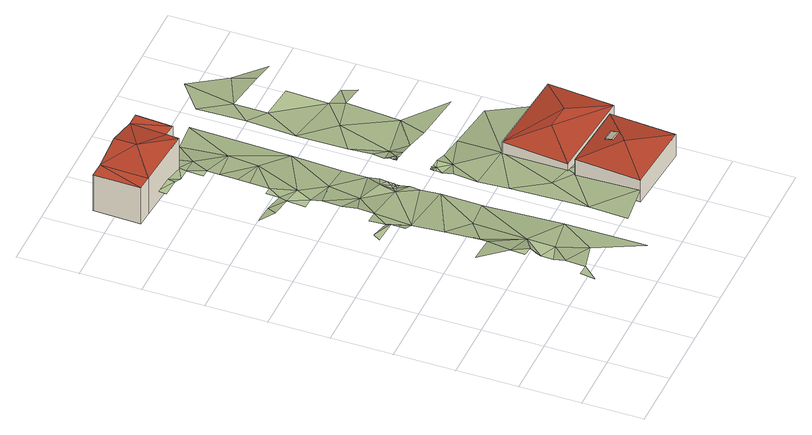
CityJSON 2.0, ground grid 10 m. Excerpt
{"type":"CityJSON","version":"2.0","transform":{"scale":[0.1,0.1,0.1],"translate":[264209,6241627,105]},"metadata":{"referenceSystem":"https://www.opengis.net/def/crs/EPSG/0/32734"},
"CityObjects":{
"building1":{"type":"Building","attributes":{"address":"32 Kylemore Road Universtity Estate Cape Town","building":"house","building:levels":2,"building_height":6.9,"roof_height":118.1,"ground_height":109.2,"plus_code":"4FRW3C6X+GH4"},"geometry":[{"type":"Solid","lod":"2","boundaries":[[[[0,1,2]],[[2,1,3]],[[2,3,4]],[[2,4,5]],[[6,7,8]],[[6,8,9]],[[5,4,6]],[[6,4,7]],[[10,7,4]],[[10,4,3]],[[11,12,6,9]],[[12,13,5,6]],[[13,14,2,5]],[[14,15,0,2]],[[15,16,1,0]],[[16,17,3,1]],[[17,18,10,3]],[[18,19,7,10]],[[19,20,8,7]],[[20,11,9,8]],[[20,19,18,17,16,15,14,13,12,11]]]],"semantics":{"surfaces":[{"type":"RoofSurface"},{"type":"WallSurface"},{"type":"GroundSurface"}],"values":[[0,0,0,0,0,0,0,0,0,0,1,1,1,1,1,1,1,1,1,1,2]]}}]},
"building2":{"type":"Building","attributes":{"address":"31 Kylemore Road Universtity Estate Cape Town","building":"house","building:levels":1,"building_height":4.1,"roof_height":116.3,"ground_height":111.1,"plus_code":"4FRW3C6X+7M9"},"children":["building2-1"],"geometry":[{"type":"Solid","lod":"2","boundaries":[[[[21,22,23]],[[24,25,23]],[[25,21,23]],[[23,22,24]],[[26,27,24,22]],[[27,28,25,24]],[[28,29,21,25]],[[29,26,22,21]],[[29,28,27,26]]]],"semantics":{"surfaces":[{"type":"RoofSurface"},{"type":"WallSurface"},{"type":"GroundSurface"}],"values":[[0,0,0,0,1,1,1,1,2]]}}]},
"building2-1":{"type":"BuildingInstallation","parents":["building2"],"geometry":[{"type":"Solid","lod":"2","boundaries":[[[[30,31,32,33]],[[31,34,35,32]],[[34,36,37,35]],[[36,30,33,37]],[[33,32,35,37]],[[36,34,31,30]]]]}]},
"building3":{"type":"Building","attributes":{"address":"2 Westfort Road Universtity Estate Cape Town","building":"house","building:levels":1,"building_height":4.1,"roof_height":114.6,"ground_height":109.4,"plus_code":"4FRW3C6X+8P2"},"geometry":[{"type":"Solid","lod":"2","boundaries":[[[[38,39,40]],[[41,42,43]],[[41,40,42]],[[42,40,39]],[[43,42,39]],[[43,39,38]],[[44,45,43,38]],[[45,46,41,43]],[[46,47,40,41]],[[47,44,38,40]],[[47,46,45,44]]]],"semantics":{"surfaces":[{"type":"RoofSurface"},{"type":"WallSurface"},{"type":"GroundSurface"}],"values":[[0,0,0,0,0,0,1,1,1,1,2]]}}]},
"terrain1":{"type":"TINRelief","geometry":[{"type":"CompositeSurface","lod":"1","boundaries":[[[48,49,50]],[[51,52,53]],[[54,53,55]],[[52,56,57]],[[50,58,59]],[[60,59,61]],[[61,57,60]],[[53,52,62]],[[52,57,62]],[[58,61,59]],[[55,53,62]],[[62,57,61]],[[63,55,64]],[[55,62,64]],[[65,66,67]],[[61,58,68]],[[68,58,69]],[[62,61,68]],[[62,70,64]],[[66,71,67]],[[64,70,72]],[[73,74,66]],[[66,74,71]],[[71,74,75]],[[76,62,68]],[[77,71,75]],[[70,62,76]],[[78,79,80]],[[74,72,81]],[[70,81,72]],[[82,79,78]],[[75,74,83]],[[75,84,85]],[[82,86,79]],[[85,84,87]],[[88,82,89]],[[81,70,76]],[[90,87,84]],[[91,74,81]],[[74,91,83]],[[92,93,94]],[[84,75,83]],[[95,96,97]],[[98,82,88]],[[82,98,86]],[[88,90,99]],[[100,101,86]],[[95,102,96]],[[90,84,99]],[[86,98,100]],[[99,98,88]],[[84,83,103]],[[102,95,104]],[[105,92,106]],[[83,91,107]],[[83,108,103]],[[92,94,109]],[[108,83,110]],[[83,107,110]],[[84,111,99]],[[92,109,106]],[[111,84,103]],[[112,100,98]],[[102,104,113]],[[108,114,103]],[[108,110,115]],[[110,107,116]],[[108,115,114]],[[100,112,117]],[[110,116,115]],[[118,103,114]],[[116,119,115]],[[120,114,115]],[[121,115,119]],[[120,115,121]],[[113,104,122]],[[120,123,114]],[[124,117,112]],[[103,118,125]],[[126,122,127]],[[114,123,118]],[[125,111,103]],[[128,124,112]],[[98,99,129]],[[130,99,111]],[[122,126,131]],[[113,122,131]],[[126,128,132]],[[106,109,133]],[[98,129,112]],[[134,113,135]],[[106,136,105]],[[105,136,137]],[[113,131,135]],[[132,128,112]],[[99,130,129]],[[137,138,139]],[[126,132,131]],[[133,136,106]],[[140,139,138]],[[141,140,142]],[[143,144,145]],[[133,109,146]],[[142,144,141]],[[145,147,143]],[[145,148,147]],[[145,144,142]],[[145,149,148]],[[138,142,140]],[[142,149,145]],[[137,136,138]],[[150,149,142]],[[129,132,112]],[[131,151,135]],[[152,150,142]],[[142,138,152]],[[135,151,153]],[[131,132,151]],[[146,154,133]],[[155,156,157]],[[156,155,158]],[[159,156,158]],[[160,159,158]],[[158,155,161]],[[152,138,162]],[[160,158,163]],[[164,160,163]],[[158,161,163]],[[163,165,164]],[[161,166,163]],[[166,167,163]],[[168,154,146]],[[163,169,165]],[[169,170,165]],[[169,163,167]],[[129,171,132]],[[172,138,136]],[[172,162,138]],[[170,169,173]],[[151,132,171]],[[167,174,169]],[[175,154,168]],[[176,173,169]],[[29,175,168]],[[173,176,177]],[[174,178,169]],[[29,179,175]],[[136,180,172]],[[169,178,176]],[[178,174,181]],[[182,183,177]],[[177,176,184]],[[136,44,180]],[[184,182,177]],[[185,183,182]],[[186,183,185]],[[178,187,176]],[[178,181,188]],[[176,187,184]],[[184,189,182]],[[185,190,186]],[[191,184,187]],[[192,191,187]],[[185,193,190]],[[193,185,194]],[[195,193,194]]]}]}
},
"vertices":[
[5,820,111],[3,743,111],[30,819,111],[28,741,111],[79,781,124],[80,817,124],[135,814,111],[132,754,111],[152,752,111],[156,813,111],[130,734,111],[156,813,42],[135,814,42],[80,817,42],[30,819,42],[5,820,42],[3,743,42],[28,741,42],[130,734,42],[132,754,42],[152,752,42],
[430,168,102],[313,177,102],[366,119,115],[304,69,102],[422,60,102],[313,177,61],[304,69,61],[422,60,61],[430,168,61],
[365,150,109],[364,137,112],[364,138,113],[365,150,110],[384,135,112],[384,136,113],[385,148,109],[385,148,110],
[479,286,85],[421,237,98],[469,177,85],[319,190,85],[377,240,98],[329,299,85],[479,286,44],[329,299,44],[319,190,44],[469,177,44],
[77,73,98],[75,49,96],[94,72,98],[73,160,110],[89,158,110],[75,184,110],[48,229,103],[88,226,103],[88,146,104],[99,145,92],[143,85,92],[96,105,98],[98,125,92],[126,133,92],[129,179,91],[90,248,103],[110,246,84],[54,384,83],[94,382,83],[62,396,83],[188,143,85],[175,6,97],[151,274,74],[102,393,73],[111,303,80],[93,358,83],[114,357,73],[123,420,70],[201,280,68],[104,421,70],[71,556,69],[78,571,67],[48,573,67],[207,348,64],[111,554,61],[188,412,63],[161,458,57],[124,446,70],[118,569,58],[124,472,66],[126,523,61],[109,524,61],[125,503,66],[210,382,59],[242,126,81],[235,61,85],[304,69,85],[88,723,63],[59,739,63],[58,725,63],[139,549,61],[173,512,54],[132,590,58],[119,591,58],[90,737,63],[195,440,63],[108,722,54],[254,257,67],[279,200,76],[212,399,59],[203,423,55],[313,177,74],[206,417,55],[218,469,50],[184,629,49],[130,734,54],[208,427,55],[209,421,55],[213,416,55],[134,622,57],[215,437,55],[213,419,55],[214,425,55],[213,422,55],[128,721,54],[214,427,55],[135,642,57],[216,448,55],[138,692,55],[126,693,55],[137,672,55],[230,595,43],[222,511,46],[158,723,48],[191,679,47],[319,190,74],[132,754,54],[152,752,48],[329,299,65],[258,309,60],[288,361,54],[262,349,60],[264,369,54],[265,378,54],[273,381,54],[266,386,54],[265,383,54],[269,386,54],[353,174,68],[266,387,54],[266,388,54],[271,388,54],[276,387,54],[198,760,34],[288,386,54],[153,773,44],[359,187,68],[272,444,50],[271,445,50],[271,444,50],[274,446,50],[271,447,50],[271,449,50],[276,444,50],[310,384,48],[280,449,50],[272,454,50],[273,464,46],[281,443,50],[291,442,50],[390,171,68],[298,466,39],[275,484,46],[245,763,34],[353,380,43],[278,524,41],[315,440,45],[399,183,61],[330,558,36],[286,610,33],[382,482,29],[429,181,61],[439,371,37],[358,435,38],[325,670,29],[294,692,30],[379,595,28],[329,727,25],[301,775,22],[390,572,28],[444,427,33],[384,665,27],[355,815,16],[419,592,23],[430,568,23],[399,759,11],[408,721,15],[448,718,8]
]}
